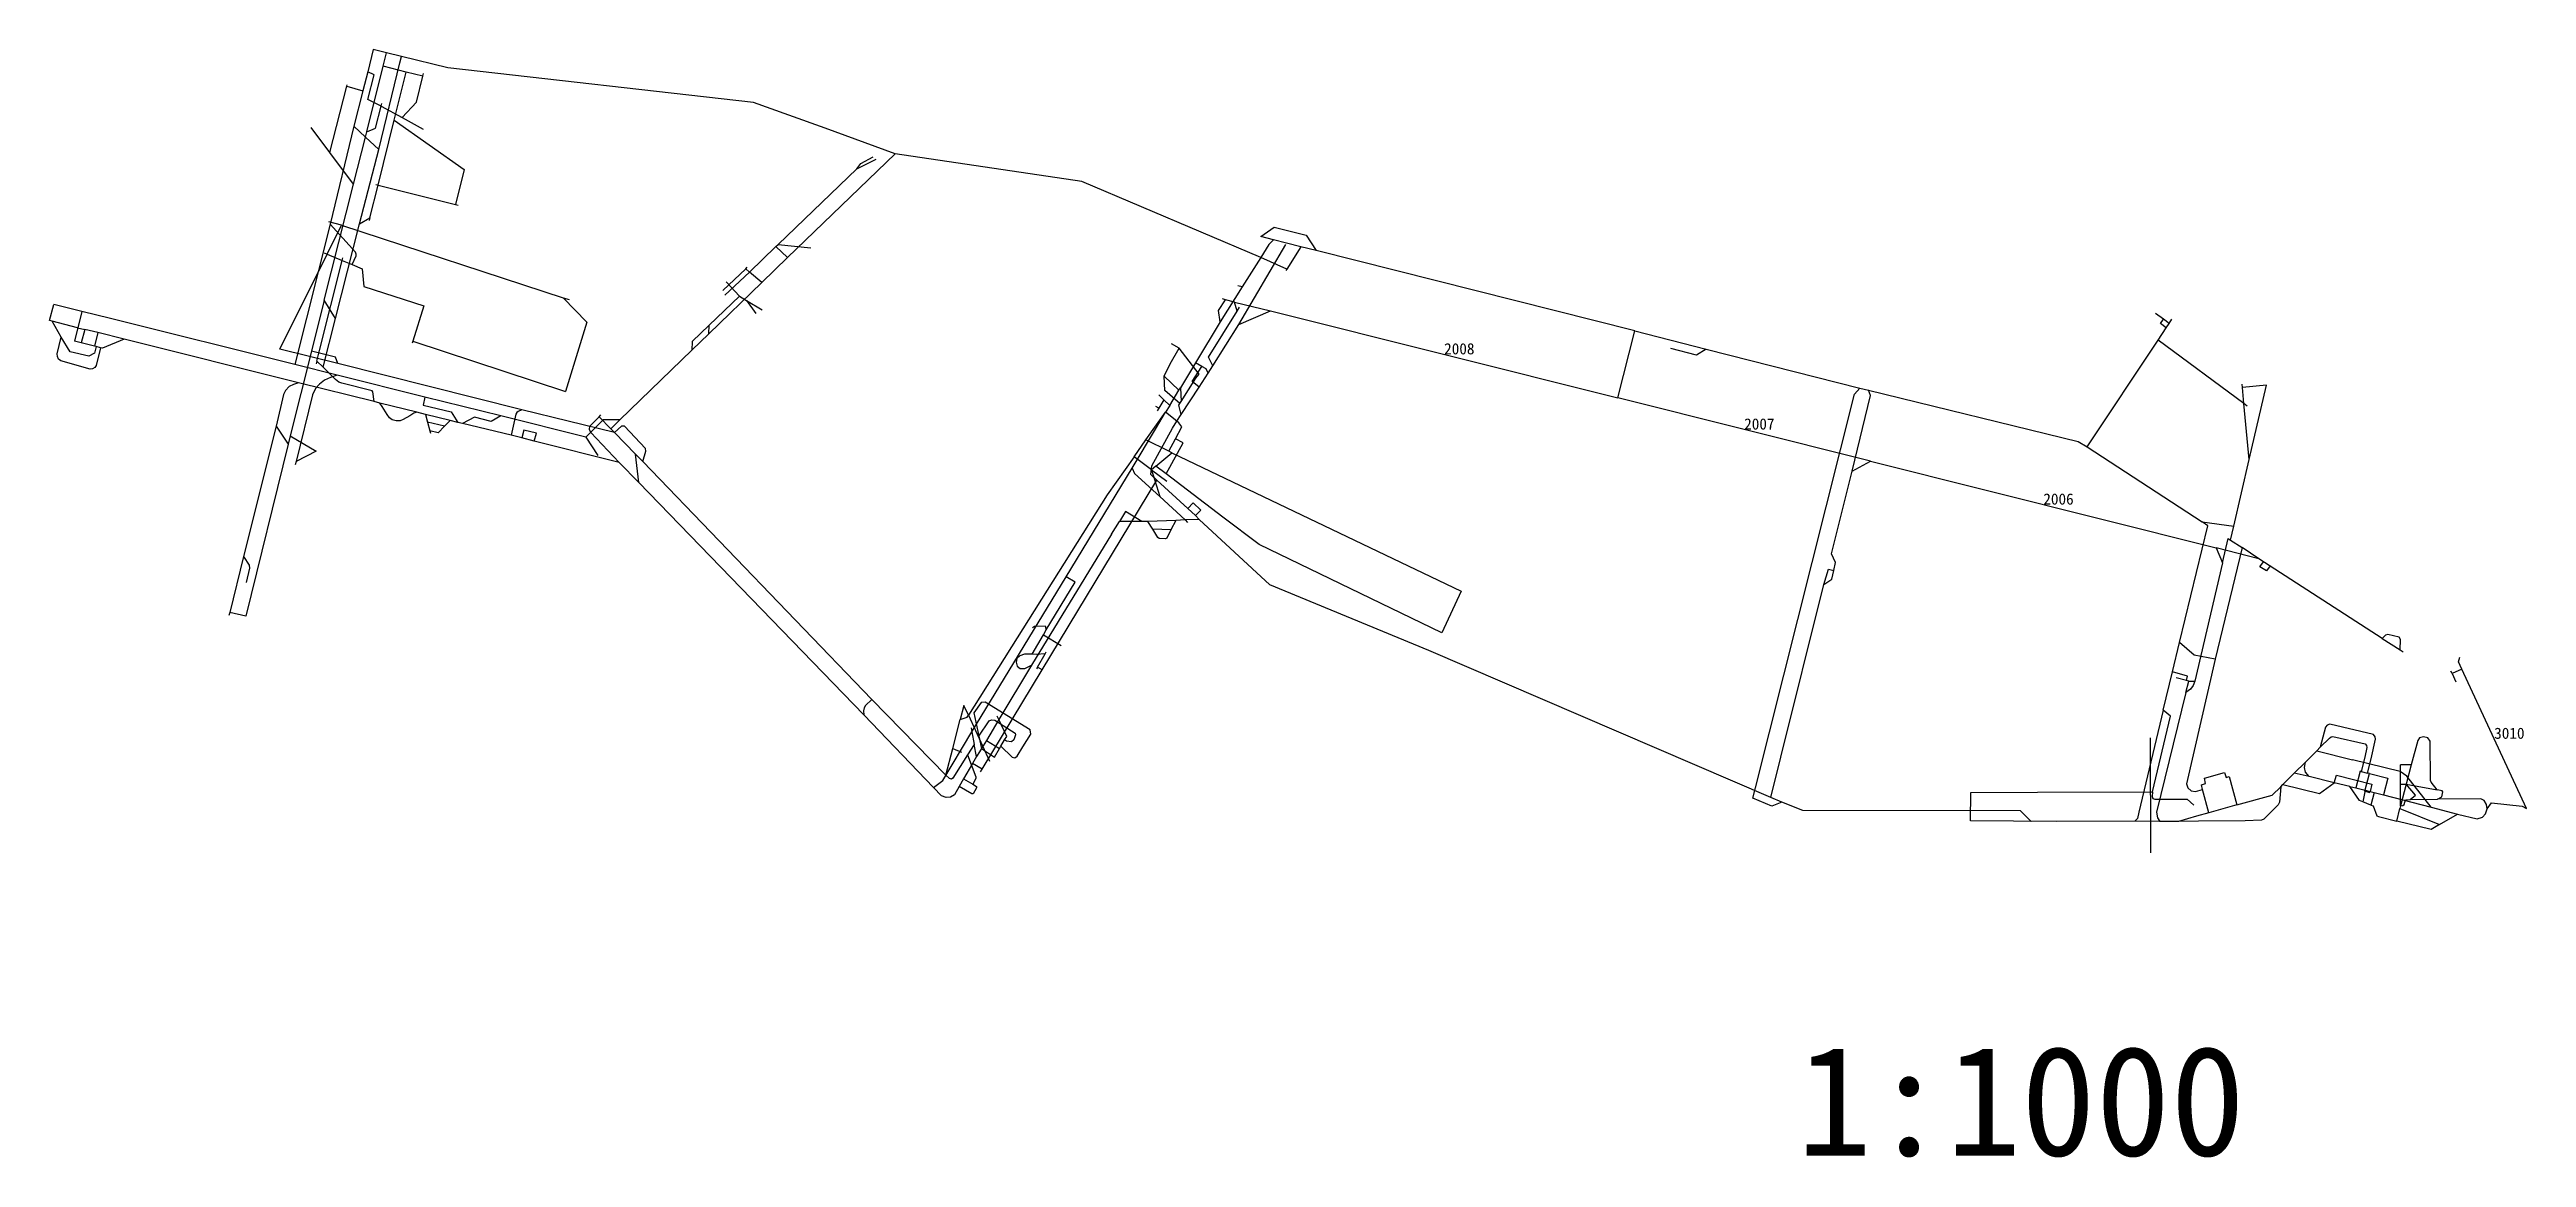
# Model space of a CAD drawing. Header units: millimetres. Extents: x -4160 to 281, y -654 to 1333.
import ezdxf

# ---------------------------------------------------------------- set-up
doc = ezdxf.new("R2010")
doc.units = ezdxf.units.MM
doc.layers.add('BL', color=7, linetype='Continuous')
doc.layers.add('HD', color=7, linetype='Continuous', true_color=0xffffff)
doc.styles.get("Standard").update_dxf_attribs({"font": 'SimSun.ttf'})

msp = doc.modelspace()

# ---------------------------------------------------------------- linework, layer by layer
at = {"layer": 'HD'}
for p, q in [((-3579.4, 1333, -430), (-3589.4, 1293.2, -430)), ((-3555.8, 1327.1, -430), (-3579.4, 1333, -430)), ((-3589.4, 1293.2, -430), (-3598.3, 1258.9, -430)), ((-3591.2, 1185.3, -430), (-3561.7, 1303.1, -430)), ((-3577.9, 1287.6, -430), (-3589.4, 1293.2, -430)), ((-3569.7, 1153.5, -430), (-3532.1, 1308.9, -430)), ((-3561.7, 1303.1, -430), (-3555.8, 1327.1, -430)), ((-3520.5, 1292.6, -445), (-3561.7, 1303.1, -430)), ((-3529.1, 1320.6, -430), (-3555.8, 1327.1, -430)), ((-3541.9, 1206.4, -459.5), (-3520.5, 1292.6, -445)), ((-3532.1, 1308.9, -430), (-3529.1, 1320.6, -430)), ((-3445.6, 1300.2, -430), (-3529.1, 1320.6, -430)), ((-3490.5, 1285.4, -446.5), (-3520.5, 1292.6, -445)), ((-3490.5, 1285.4, -446.5), (-3489.3, 1290.2, -446.5)), ((-2898, 1237.8, -428), (-3445.6, 1300.2, -430)), ((-3657.3, 1148.5, -451), (-3626.9, 1267.2, -442)), ((-3626.9, 1267.2, -442), (-3626.2, 1269.8, -442)), ((-3626.9, 1267.2, -442), (-3598.3, 1258.9, -430)), ((-3598.3, 1258.9, -430), (-3614.1, 1195.3, -430)), ((-3589.2, 1243, -420), (-3577.9, 1287.6, -430)), ((-3501.9, 1238.4, -437), (-3490.5, 1285.4, -446.5)), ((-3565.2, 1231.2, -420), (-3589.2, 1243, -420)), ((-3575.7, 1192, -428), (-3565.2, 1231.2, -420)), ((-3570.9, 1089.4, -462), (-3541.9, 1206.4, -459.5)), ((-3565.2, 1231.2, -420), (-3563.8, 1236.2, -420)), ((-3565.2, 1231.2, -420), (-3527.9, 1211.3, -432.5)), ((-3541.9, 1206.4, -459.5), (-3416.6, 1118, -467)), ((-3527.9, 1211.3, -432.5), (-3501.9, 1238.4, -437)), ((-3527.9, 1211.3, -432.5), (-3489.9, 1189.8, -432.5)), ((-2834.6, 1215, -428), (-2898, 1237.8, -428)), ((-2769, 1191.6, -432), (-2834.6, 1215, -428)), ((-3657.3, 1148.5, -451), (-3690.5, 1193.2, -444.5)), ((-3614.1, 1195.3, -430), (-3656.9, 1019.9, -466)), ((-3615, 1091.5, -452), (-3593.6, 1175.8, -430)), ((-3593.6, 1175.8, -430), (-3614.1, 1195.3, -430)), ((-3593.6, 1175.8, -430), (-3591.2, 1185.3, -430)), ((-3569.7, 1153.5, -430), (-3593.6, 1175.8, -430)), ((-3591.2, 1185.3, -430), (-3575.7, 1192, -428)), ((-2644, 1146, -460), (-2769, 1191.6, -432)), ((-3615, 1091.5, -452), (-3657.3, 1148.5, -451)), ((-3604, 1020.3, -458), (-3569.7, 1153.5, -430)), ((-3416.6, 1118, -467), (-3432, 1055, -463)), ((-2853.3, 983.5, -460), (-2712.7, 1118.9, -408)), ((-2644, 1146, -460), (-2836.9, 959.8, -460)), ((-2712.7, 1118.9, -408), (-2677.6, 1136, -408)), ((-2712.7, 1118.9, -408), (-2705.4, 1128.5, -408)), ((-2705.4, 1128.5, -408), (-2683, 1140.4, -408)), ((-2309.3, 1096.2, -343.5), (-2644, 1146, -460)), ((-3667.4, 883.4, -462), (-3615, 1091.5, -452)), ((-3585.7, 1031, -459), (-3570.9, 1089.4, -462)), ((-3570.9, 1089.4, -462), (-3575.1, 1090.4, -462)), ((-3570.9, 1089.4, -462), (-3432, 1055, -463)), ((-1988.4, 960.1, -282), (-2309.3, 1096.2, -343.5)), ((-3636.5, 1017.7, -501), (-3659.1, 1023.6, -501)), ((-3604, 1020.3, -458), (-3585.7, 1031, -459)), ((-3585.7, 1031, -459), (-3586.9, 1026, -459)), ((-3432, 1055, -463), (-3427.4, 1053.8, -463)), ((-3656.9, 1019.9, -466), (-3719.8, 767.9, -483)), ((-3662.3, 966.1, -495), (-3636.5, 1017.7, -501)), ((-3611.1, 969.2, -495), (-3656.9, 1019.9, -466)), ((-3647.1, 850.4, -460), (-3604, 1020.3, -458)), ((-3636.5, 1017.7, -501), (-3238.7, 887.7, -503)), ((-2857.9, 979.4, -460), (-2905, 933.7, -460)), ((-2857.9, 979.4, -460), (-2853.3, 983.5, -460)), ((-2836.9, 959.8, -460), (-2857.9, 979.4, -460)), ((-2853.3, 983.5, -460), (-2795, 977, -437)), ((-2027.6, 839.7, -313), (-1943.4, 983.2, -285)), ((-1988.4, 997.4, -285), (-1964.5, 1014.1, -285)), ((-1965.3, 991.4, -285), (-1988.4, 997.4, -285)), ((-1974.1, 983, -285), (-1988.4, 960.1, -282)), ((-1965.3, 991.4, -285), (-1974.1, 983, -285)), ((-1942.2, 985.5, -285), (-1965.3, 991.4, -285)), ((-1964.5, 1014.1, -285), (-1907.2, 1000.2, -285)), ((-1916.8, 979.2, -285), (-1942.2, 985.5, -285)), ((-1916.8, 979.2, -285), (-1941.9, 939.2, -275)), ((-1889.2, 972.3, -282), (-1916.8, 979.2, -285)), ((-1907.2, 1000.2, -285), (-1889.2, 972.3, -282)), ((-3746.7, 795.2, -489.5), (-3662.3, 966.1, -495)), ((-3676.1, 792.8, -460), (-3635.5, 954.7, -495)), ((-3667.6, 968.3, -495), (-3662.3, 966.1, -495)), ((-3662.3, 966.1, -495), (-3635.5, 954.7, -495)), ((-3635.5, 954.7, -495), (-3634.3, 959.6, -495)), ((-3635.5, 954.7, -495), (-3617.3, 947.1, -495)), ((-3617.3, 947.1, -495), (-3610.4, 962.7, -495)), ((-3617.3, 947.1, -495), (-3599.1, 939.3, -494.5)), ((-3610.1, 965.9, -495), (-3611.1, 969.2, -495)), ((-3610.4, 962.7, -495), (-3610.1, 965.9, -495)), ((-3599.1, 939.3, -494.5), (-3596.3, 908.1, -493)), ((-2911.8, 939.5, -460), (-2952.9, 900.9, -460)), ((-2905, 933.7, -460), (-2949.2, 892.3, -460)), ((-2911.8, 939.5, -460), (-2909, 942.5, -460)), ((-2905, 933.7, -460), (-2911.8, 939.5, -460)), ((-2882.8, 914.8, -460), (-2905, 933.7, -460)), ((-2836.9, 959.8, -460), (-2882.8, 914.8, -460)), ((-1988.4, 960.1, -282), (-2021.4, 907, -289)), ((-1941.9, 939.2, -275), (-1988.4, 960.1, -282)), ((-1941.9, 939.2, -275), (-1943.7, 936.4, -275)), ((-1317.6, 828.2, -255), (-1889.2, 972.3, -282)), ((-3596.3, 908.1, -493), (-3489, 873.4, -502)), ((-2882.8, 914.8, -460), (-2977.8, 822.7, -460)), ((-2977, 838.3, -453.6), (-2922.8, 890.4, -440)), ((-2922.8, 890.4, -440), (-2946.6, 916.3, -440)), ((-2922.8, 890.4, -440), (-2910.2, 882.8, -446.9)), ((-2021.4, 907, -289), (-2060.9, 844.3, -298)), ((-2021.4, 907, -289), (-2029.2, 908.9, -289)), ((-4159.8, 846.8, -554), (-4152.2, 875.7, -547)), ((-4155.4, 845.5, -554), (-4159.8, 846.8, -554)), ((-4138.7, 817, -554), (-4155.4, 845.5, -554)), ((-4109.4, 834, -547), (-4155.4, 845.5, -554)), ((-4102.2, 863, -547), (-4152.2, 875.7, -547)), ((-4102.2, 863, -547), (-4115.2, 810, -553)), ((-4050.5, 850.3, -547), (-4102.2, 863, -547)), ((-3719.8, 767.9, -483), (-4050.5, 850.3, -547)), ((-3667.4, 883.4, -462), (-3690.2, 791.7, -465)), ((-3669, 762.9, -460), (-3647.1, 850.4, -460)), ((-3647.1, 850.4, -460), (-3667.4, 883.4, -462)), ((-3489, 873.4, -502), (-3508.6, 810, -492)), ((-3238.7, 887.7, -503), (-3196.6, 843.8, -498)), ((-3238.7, 887.7, -503), (-3228.2, 884.4, -503)), ((-3196.6, 843.8, -498), (-3235.1, 719.8, -495)), ((-2910.2, 882.8, -446.9), (-2893.3, 859.5, -460)), ((-2910.2, 882.8, -446.9), (-2882.5, 866.3, -460)), ((-2060.9, 844.3, -298), (-2105.4, 771.2, -314)), ((-2082, 781.1, -314), (-2030.9, 863.5, -313)), ((-2064.2, 864.8, -308), (-2051.4, 884.1, -313)), ((-2060.9, 844.3, -298), (-2064.2, 864.8, -308)), ((-2051.4, 884.1, -313), (-2057.1, 885.5, -313)), ((-2035.2, 880, -313), (-2051.4, 884.1, -313)), ((-2035.2, 880, -313), (-1970.9, 864.3, -313)), ((-2030.9, 863.5, -313), (-2035.2, 880, -313)), ((-2030.9, 863.5, -313), (-2026.4, 871.1, -313)), ((-2027.6, 839.7, -313), (-1970.9, 864.3, -313)), ((-1970.9, 864.3, -313), (-1348.3, 708.1, -265)), ((-370.2, 849.2, -270), (-384.5, 859.6, -270)), ((-375.1, 841.4, -270), (-370.2, 849.2, -270)), ((-359.6, 841.8, -270), (-370.2, 849.2, -270)), ((-359.6, 841.8, -270), (-354.8, 849.1, -270)), ((-4146.1, 786.9, -558), (-4138.7, 817, -554)), ((-4122.6, 790.7, -558.5), (-4138.7, 817, -554)), ((-4103, 806.8, -553), (-4115.2, 810, -553)), ((-4109.4, 834, -547), (-4096.8, 830.8, -547)), ((-4096.8, 830.8, -547), (-4103, 806.8, -553)), ((-4079.2, 800.8, -553), (-4103, 806.8, -553)), ((-4073.3, 825.1, -547), (-4096.8, 830.8, -547)), ((-4073.3, 825.1, -547), (-4079.2, 800.8, -553)), ((-4076.3, 800, -553), (-4079.2, 800.8, -553)), ((-4076.3, 800, -553), (-4079.1, 788.6, -556)), ((-4068.3, 798, -553), (-4076.3, 800, -553)), ((-4026, 813.5, -547), (-4073.3, 825.1, -547)), ((-4026, 813.5, -547), (-4064.6, 797.3, -553)), ((-3713.5, 734.9, -462), (-4026, 813.5, -547)), ((-3508.6, 810, -492), (-3509.7, 806.4, -492)), ((-3508.6, 810, -492), (-3235.1, 719.8, -495)), ((-2977.8, 822.7, -460), (-3008.3, 793.4, -460)), ((-3007.8, 809.5, -460), (-3008.3, 793.4, -460)), ((-2977, 838.3, -453.6), (-3007.8, 809.5, -460)), ((-2977.8, 822.7, -460), (-2977, 838.3, -453.6)), ((-2134.4, 797.2, -314), (-2148.1, 804.9, -314)), ((-2074.3, 765.7, -313), (-2027.6, 839.7, -313)), ((-1348.3, 708.1, -265), (-1317.6, 828.2, -255)), ((-1317.6, 828.2, -255), (-1189.6, 795.2, -255)), ((-507, 620.1, -270), (-379.3, 811.6, -270)), ((-379.3, 811.6, -270), (-364.9, 833.8, -270)), ((-225.7, 697.8, -325), (-379.3, 811.6, -270)), ((-364.9, 833.8, -270), (-375.1, 841.4, -270)), ((-364.9, 833.8, -270), (-359.6, 841.8, -270)), ((-4145.8, 782.1, -558), (-4146.1, 786.9, -558)), ((-4143.5, 777.8, -558), (-4145.8, 782.1, -558)), ((-4139.7, 774.3, -558), (-4143.5, 777.8, -558)), ((-4087, 759.4, -558), (-4139.7, 774.3, -558)), ((-4089.6, 783.2, -558.5), (-4122.6, 790.7, -558.5)), ((-4079.1, 788.6, -556), (-4089.6, 783.2, -558.5)), ((-4082.7, 760.3, -558), (-4087, 759.4, -558)), ((-4078.9, 762.8, -558), (-4082.7, 760.3, -558)), ((-4076.4, 766.4, -558), (-4078.9, 762.8, -558)), ((-4068.3, 798, -553), (-4076.4, 766.4, -558)), ((-4064.6, 797.3, -553), (-4068.3, 798, -553)), ((-3642.7, 769.5, -467), (-3746.7, 795.2, -489.5)), ((-3690.2, 791.7, -465), (-3728.5, 639.8, -484)), ((-3643.9, 748.7, -465), (-3719.8, 767.9, -483)), ((-3647.2, 781, -465), (-3690.2, 791.7, -465)), ((-3680.6, 774.2, -460), (-3681.8, 769.2, -460)), ((-3680.6, 774.2, -460), (-3676.1, 792.8, -460)), ((-3669, 762.9, -460), (-3680.6, 774.2, -460)), ((-3647.4, 741.1, -462), (-3669, 762.9, -460)), ((-3642.7, 769.5, -467), (-3647.2, 781, -465)), ((-3313, 686.8, -455), (-3642.7, 769.5, -467)), ((-3008.3, 793.4, -460), (-3137.2, 669, -454)), ((-2161.5, 746.8, -314), (-2150.7, 769.3, -314)), ((-2150.7, 769.3, -314), (-2134.4, 797.2, -314)), ((-2098.8, 750.4, -314), (-2134.4, 797.2, -314)), ((-2105.4, 771.2, -314), (-2132.2, 726.1, -325)), ((-2111.6, 737.2, -314), (-2093.8, 764.4, -314)), ((-2093.8, 764.4, -314), (-2105.4, 771.2, -314)), ((-2086.3, 760, -314), (-2093.8, 764.4, -314)), ((-2082.9, 752.3, -313), (-2086.3, 760, -314)), ((-2082.9, 752.3, -313), (-2074.3, 765.7, -313)), ((-2074.3, 765.7, -313), (-2082, 781.1, -314)), ((-1207.3, 784.9, -255), (-1253.1, 796.5, -255)), ((-1189.6, 795.2, -255), (-1207.3, 784.9, -255)), ((-1189.6, 795.2, -255), (-914.6, 725.8, -260)), ((-3740.2, 714.2, -462), (-3753.7, 657.3, -484)), ((-3736.8, 721.6, -462), (-3740.2, 714.2, -462)), ((-3730.3, 728.5, -462), (-3736.8, 721.6, -462)), ((-3722.7, 732.3, -462), (-3730.3, 728.5, -462)), ((-3713.5, 734.9, -462), (-3722.7, 732.3, -462)), ((-3688.2, 713.4, -467), (-3717.8, 593.8, -467)), ((-3577.7, 701.4, -460), (-3713.5, 734.9, -462)), ((-3682.8, 724.8, -466.5), (-3688.2, 713.4, -467)), ((-3675.8, 732.8, -466), (-3682.8, 724.8, -466.5)), ((-3666.6, 739.8, -466), (-3675.8, 732.8, -466)), ((-3656, 744.7, -465.5), (-3666.6, 739.8, -466)), ((-3643.9, 748.7, -465), (-3656, 744.7, -465.5)), ((-3641.4, 736.5, -462), (-3647.4, 741.1, -462)), ((-3486.7, 709.5, -462), (-3643.9, 748.7, -465)), ((-3635.9, 734.4, -462), (-3641.4, 736.5, -462)), ((-3581.4, 720.5, -462), (-3635.9, 734.4, -462)), ((-3580.5, 719.2, -462), (-3581.4, 720.5, -462)), ((-3577.7, 701.4, -460), (-3580.5, 719.2, -462)), ((-2162.1, 704.6, -332), (-2171.2, 713.3, -332)), ((-2160.2, 721.6, -314), (-2161.5, 746.8, -314)), ((-2135, 721.7, -326), (-2161.5, 746.8, -314)), ((-2133.5, 698.2, -314), (-2160.2, 721.6, -314)), ((-2151.4, 694.5, -332), (-2135, 721.7, -326)), ((-2135, 721.7, -326), (-2132.2, 726.1, -325)), ((-2132.2, 726.1, -325), (-2131.2, 701.8, -314)), ((-2131.2, 701.8, -314), (-2104.9, 743.4, -314)), ((-2131, 678.4, -313), (-2099, 727.4, -313)), ((-2099, 727.4, -313), (-2111.6, 737.2, -314)), ((-2104.9, 743.4, -314), (-2098.8, 750.4, -314)), ((-2099, 727.4, -313), (-2082.9, 752.3, -313)), ((-1101.5, 8.9, -315), (-923.9, 714.7, -260)), ((-927.9, 576.5, -255), (-895.3, 712.5, -260)), ((-923.9, 714.7, -260), (-914.6, 725.8, -260)), ((-914.6, 725.8, -260), (-898.6, 722, -260)), ((-898.6, 722, -260), (-523.1, 629.8, -270)), ((-895.3, 712.5, -260), (-898.6, 722, -260)), ((-228.3, 726.8, -335), (-228.9, 732.8, -335)), ((-185.5, 730.8, -335), (-228.3, 726.8, -335)), ((-225.7, 697.8, -325), (-228.3, 726.8, -335)), ((-216.5, 597.7, -300), (-185.5, 730.8, -335)), ((-3567.6, 698.4, -460), (-3577.7, 701.4, -460)), ((-3501.6, 682.4, -460), (-3567.6, 698.4, -460)), ((-3563.6, 692.8, -460), (-3567.6, 698.4, -460)), ((-3554.5, 678, -460), (-3563.6, 692.8, -460)), ((-3550.6, 672.2, -460), (-3554.5, 678, -460)), ((-3545.7, 668.8, -460), (-3550.6, 672.2, -460)), ((-3538.3, 667.1, -460), (-3545.7, 668.8, -460)), ((-3531.5, 667.1, -460), (-3538.3, 667.1, -460)), ((-3525.7, 669.3, -460), (-3531.5, 667.1, -460)), ((-3513.9, 676.2, -460), (-3525.7, 669.3, -460)), ((-3507, 680.4, -460), (-3513.9, 676.2, -460)), ((-3501.6, 682.4, -460), (-3507, 680.4, -460)), ((-3485.8, 678.5, -460), (-3501.6, 682.4, -460)), ((-3486.7, 709.5, -462), (-3490.1, 695.1, -462)), ((-3490.1, 695.1, -462), (-3439.8, 683, -462)), ((-3350.9, 675.9, -460), (-3486.7, 709.5, -462)), ((-3441.5, 667.4, -460), (-3485.8, 678.5, -460)), ((-3485.8, 678.5, -460), (-3482, 664.4, -460)), ((-3441.5, 667.4, -460), (-3451.5, 657.1, -460)), ((-3428.1, 664, -460), (-3441.5, 667.4, -460)), ((-3439.8, 683, -462), (-3428.1, 664, -460)), ((-3398, 673.7, -460), (-3419.5, 661.9, -460)), ((-3367.9, 665.9, -460), (-3398, 673.7, -460)), ((-3350.9, 675.9, -460), (-3367.9, 665.9, -460)), ((-3198.1, 637.8, -453.5), (-3350.9, 675.9, -460)), ((-3323.7, 678.9, -459), (-3332.5, 641.1, -460)), ((-3322, 681.8, -458), (-3323.7, 678.9, -459)), ((-3319.5, 683.8, -457), (-3322, 681.8, -458)), ((-3313, 686.8, -455), (-3319.5, 683.8, -457)), ((-3146.8, 645.9, -462), (-3313, 686.8, -455)), ((-3167.5, 668.5, -453.5), (-3198.1, 637.8, -453.5)), ((-3191.1, 657.2, -462), (-3174.5, 674.4, -462)), ((-3174.5, 674.4, -462), (-3171.2, 677.6, -462)), ((-3174.5, 674.4, -462), (-3153.8, 652.7, -462)), ((-3137.2, 669, -454), (-3167.5, 668.5, -453.5)), ((-3137.2, 669, -454), (-3153.8, 652.7, -462)), ((-2194.4, 632.9, -329), (-2159.1, 682.4, -315)), ((-2177, 651.7, -336), (-2159.1, 682.4, -332)), ((-2171.3, 689.7, -332), (-2176.5, 692.7, -332)), ((-2171.3, 689.7, -332), (-2174.1, 684.8, -332)), ((-2162.1, 704.6, -332), (-2171.3, 689.7, -332)), ((-2151.4, 694.5, -332), (-2162.1, 704.6, -332)), ((-2151.4, 694.5, -332), (-2159.1, 682.4, -332)), ((-2138.7, 666.2, -313), (-2159.1, 682.4, -315)), ((-2159.1, 682.4, -315), (-2159.1, 682.4, -332)), ((-2146.8, 653.9, -313), (-2138.7, 666.2, -313)), ((-2138.7, 666.2, -313), (-2131, 678.4, -313)), ((-2135.4, 663.4, -313), (-2138.7, 666.2, -313)), ((-2135.3, 695.3, -314), (-2133.5, 698.2, -314)), ((-2131, 678.4, -313), (-2135.3, 695.3, -314)), ((-2133.5, 698.2, -314), (-2131.2, 701.8, -314)), ((-895.1, 594.5, -265), (-1348.3, 708.1, -265)), ((-216.5, 597.7, -300), (-225.7, 697.8, -325)), ((-220.2, 693.5, -325), (-225.7, 697.8, -325)), ((-3753.7, 657.3, -484), (-3811.8, 423.8, -483)), ((-3732.2, 625, -484), (-3807.8, 316.3, -483)), ((-3753.7, 657.3, -484), (-3732.2, 625, -484)), ((-3728.5, 639.8, -484), (-3732.2, 625, -484)), ((-3728.5, 639.8, -484), (-3681.7, 612.4, -479.5)), ((-3482, 664.4, -460), (-3477.8, 649, -460)), ((-3451.5, 657.1, -460), (-3482, 664.4, -460)), ((-3463, 645.3, -460), (-3477.8, 649, -460)), ((-3477.8, 649, -460), (-3476.9, 645, -460)), ((-3451.5, 657.1, -460), (-3463, 645.3, -460)), ((-3419.5, 661.9, -460), (-3428.1, 664, -460)), ((-3332.5, 641.1, -460), (-3419.5, 661.9, -460)), ((-3312.9, 636.2, -460), (-3332.5, 641.1, -460)), ((-3309.3, 650.4, -460), (-3312.9, 636.2, -460)), ((-3290.9, 630.5, -460), (-3312.9, 636.2, -460)), ((-3287.1, 644.8, -460), (-3309.3, 650.4, -460)), ((-3290.9, 630.5, -460), (-3287.1, 644.8, -460)), ((-3138.6, 592.1, -462), (-3290.9, 630.5, -460)), ((-3198.1, 637.8, -453.5), (-3176.9, 604.6, -462)), ((-3191.6, 651.1, -462), (-3191.1, 657.2, -462)), ((-3189.4, 646, -462), (-3191.6, 651.1, -462)), ((-3138.6, 592.1, -462), (-3189.4, 646, -462)), ((-3153.8, 652.7, -462), (-3146.8, 645.9, -462)), ((-3134.4, 657.4, -462), (-3146.8, 645.9, -462)), ((-3109.4, 607, -462), (-3146.8, 645.9, -462)), ((-3129.2, 657.3, -462), (-3134.4, 657.4, -462)), ((-3091.3, 617.1, -462), (-3129.2, 657.3, -462)), ((-2219, 581.9, -350), (-2177, 651.7, -336)), ((-2215.1, 602.4, -335), (-2194.4, 632.9, -329)), ((-2153.2, 612.8, -330), (-2194.4, 632.9, -329)), ((-2183.9, 586.3, -313), (-2146.8, 653.9, -313)), ((-2158, 571.6, -338), (-2127.5, 627.3, -317)), ((-2153.2, 612.8, -330), (-2141.2, 634.8, -317)), ((-2141.2, 634.8, -317), (-2130.1, 656, -313)), ((-2127.5, 627.3, -317), (-2141.2, 634.8, -317)), ((-2130.1, 656, -313), (-2135.4, 663.4, -313)), ((-523.1, 629.8, -270), (-507, 620.1, -270)), ((-3717.8, 593.8, -467), (-3719.3, 588, -467)), ((-3681.7, 612.4, -479.5), (-3717.8, 593.8, -467)), ((-3103.6, 556.5, -462), (-3138.6, 592.1, -462)), ((-3096.1, 594, -462), (-3109.4, 607, -462)), ((-3103.6, 556.5, -462), (-3109.4, 607, -462)), ((-3096.1, 594, -462), (-3091, 612.3, -462)), ((-2685.7, 167.1, -450), (-3096.1, 594, -462)), ((-3091, 612.3, -462), (-3091.3, 617.1, -462)), ((-2337.3, 387.4, -406), (-2219, 581.9, -350)), ((-2215.1, 602.4, -335), (-2263.7, 534.5, -351)), ((-2219, 581.9, -350), (-2215, 572.3, -347)), ((-2184.3, 579.2, -330), (-2215.1, 602.4, -335)), ((-2185.7, 570.7, -313), (-2183.9, 586.3, -313)), ((-2176.2, 585.6, -330), (-2184.3, 579.2, -330)), ((-2184.3, 579.2, -330), (-2169.5, 531.3, -330)), ((-2184.3, 579.2, -330), (-2156.6, 558.8, -330)), ((-2176.2, 585.6, -330), (-2147.5, 609.8, -330)), ((-2158, 571.6, -338), (-2176.2, 585.6, -330)), ((-2147.5, 609.8, -330), (-2153.2, 612.8, -330)), ((-2147.5, 609.8, -330), (-1629, 361.2, -292)), ((-927.9, 576.5, -255), (-895.1, 594.5, -265)), ((-895.1, 594.5, -265), (-275.8, 438.9, -260)), ((-507, 620.1, -270), (-300.4, 485.6, -270)), ((-243.9, 478.3, -270), (-216.5, 597.7, -300)), ((-2700.2, 139.7, -462), (-3103.6, 556.5, -462)), ((-2263.7, 534.5, -351), (-2512.4, 139.1, -417)), ((-2380.3, 220.3, -409), (-2174.5, 560.4, -313)), ((-2215, 572.3, -347), (-2169.5, 531.3, -330)), ((-2174.5, 560.4, -313), (-2185.7, 570.7, -313)), ((-2119.2, 509.6, -313), (-2174.5, 560.4, -313)), ((-2119.8, 542.3, -338), (-2158, 571.6, -338)), ((-2056.3, 494.2, -333), (-2119.8, 542.3, -338)), ((-964.9, 428.1, -255), (-927.9, 576.5, -255)), ((-2230.7, 504.1, -313), (-2241.7, 486.1, -313)), ((-2201.5, 486.5, -313), (-2230.7, 504.1, -313)), ((-2169.5, 531.3, -330), (-2124, 489.1, -313)), ((-2124, 489.1, -313), (-2140.9, 488.2, -313)), ((-2098.5, 489.8, -313), (-2124, 489.1, -313)), ((-2124, 489.1, -313), (-2119.7, 484.7, -313)), ((-2119.2, 509.6, -313), (-2109.3, 519.6, -313)), ((-2105.3, 496.9, -313), (-2119.2, 509.6, -313)), ((-2109.3, 519.6, -313), (-2096, 506.8, -313)), ((-2096, 506.8, -313), (-2105.3, 496.9, -313)), ((-2098.5, 489.8, -313), (-2105.3, 496.9, -313)), ((-1972.1, 372.7, -315), (-2098.5, 489.8, -313)), ((-1991.5, 445.1, -329), (-2056.3, 494.2, -333)), ((-2256, 463.4, -313), (-2399.6, 228.5, -422)), ((-2256, 463.4, -313), (-2241.7, 486.1, -313)), ((-2201.5, 486.5, -313), (-2241.7, 486.1, -313)), ((-2191.1, 486.5, -313), (-2201.5, 486.5, -313)), ((-2140.9, 488.2, -313), (-2191.1, 486.5, -313)), ((-2182.1, 472.8, -313), (-2191.1, 486.5, -313)), ((-2149.7, 471.2, -313), (-2182.1, 472.8, -313)), ((-2172.9, 457.8, -313), (-2182.1, 472.8, -313)), ((-2170.4, 455.9, -313), (-2172.9, 457.8, -313)), ((-2159.1, 455.2, -313), (-2170.4, 455.9, -313)), ((-2156.9, 456.5, -313), (-2159.1, 455.2, -313)), ((-2149.7, 471.2, -313), (-2156.9, 456.5, -313)), ((-2140.9, 488.2, -313), (-2149.7, 471.2, -313)), ((-1663.6, 286.9, -300), (-1991.5, 445.1, -329)), ((-341.4, 269.1, -285), (-290.4, 478.9, -270)), ((-300.4, 485.6, -270), (-243.9, 478.3, -270)), ((-290.4, 478.9, -270), (-300.4, 485.6, -270)), ((-264.1, 412.2, -274), (-254.1, 455.7, -270)), ((-254.1, 455.7, -270), (-249.7, 452.9, -270)), ((-249.7, 452.9, -270), (-243.9, 478.3, -270)), ((-249.7, 452.9, -270), (-229.2, 439.7, -270)), ((-3811.8, 423.8, -483), (-3836.8, 323.3, -483)), ((-3811.8, 423.8, -483), (-3802.2, 408.1, -483)), ((-3801.4, 402.7, -481.7), (-3807.6, 377, -474.5)), ((-3802.2, 408.1, -483), (-3801.4, 402.7, -481.7)), ((-979, 373.6, -255), (-970.4, 400.9, -255)), ((-970.4, 400.9, -255), (-961.2, 398.7, -255)), ((-957.9, 413.1, -255), (-964.9, 428.1, -255)), ((-961.2, 398.7, -255), (-957.9, 413.1, -255)), ((-264.1, 412.2, -274), (-313.5, 200, -290)), ((-229.2, 439.7, -270), (-277.4, 239.2, -282)), ((-275.8, 438.9, -260), (-264.1, 412.2, -274)), ((-198.8, 419.6, -270), (-275.8, 438.9, -260)), ((-198.8, 419.6, -270), (-229.2, 439.7, -270)), ((22, 276.6, -270), (-198.8, 419.6, -270)), ((-197.1, 405, -270), (-190.6, 414.2, -270)), ((-185.3, 397.6, -270), (-197.1, 405, -270)), ((-178.8, 406.6, -270), (-185.3, 397.6, -270)), ((-2506.5, 109.3, -456.5), (-2337.3, 387.4, -406)), ((-2372.9, 292.1, -411), (-2320.8, 377.6, -406)), ((-2320.8, 377.6, -406), (-2337.3, 387.4, -406)), ((-1687, 255, -315), (-1972.1, 372.7, -315)), ((-1629, 361.2, -292), (-1663.6, 286.9, -300)), ((-1056.1, 63.5, -315), (-979, 373.6, -255)), ((-979, 373.6, -255), (-964.8, 382.9, -255)), ((-964.8, 382.9, -255), (-961.2, 398.7, -255)), ((-3836.8, 323.3, -483), (-3838.2, 318, -483)), ((-3807.8, 316.3, -483), (-3836.8, 323.3, -483)), ((-2398.2, 248.3, -411), (-2377.8, 282.9, -411)), ((-2393.7, 298, -411), (-2397.5, 295.9, -411)), ((-2374.8, 298.8, -411), (-2393.7, 298, -411)), ((-2377.8, 282.9, -411), (-2372.9, 292.1, -411)), ((-2377.8, 282.9, -411), (-2346.2, 264.1, -411)), ((-2373.4, 297.4, -411), (-2374.8, 298.8, -411)), ((-2372.9, 292.1, -411), (-2373.4, 297.4, -411)), ((-353.9, 216.5, -290), (-341.4, 269.1, -285)), ((-314.9, 246.7, -282), (-341.4, 269.1, -285)), ((27.8, 282.6, -270), (22, 276.6, -270)), ((22, 276.6, -270), (54.4, 256, -270)), ((32.1, 283.9, -270), (27.8, 282.6, -270)), ((52.7, 279.2, -270), (32.1, 283.9, -270)), ((55.1, 274.8, -270), (52.7, 279.2, -270)), ((54.4, 256, -270), (55.1, 274.8, -270)), ((-2399.6, 228.5, -422), (-2458.1, 131, -463)), ((-2425.7, 240.7, -415.5), (-2427, 234.3, -417)), ((-2427, 234.3, -417), (-2424.9, 227, -418.5)), ((-2420.5, 245.5, -414), (-2425.7, 240.7, -415.5)), ((-2424.9, 227, -418.5), (-2419.5, 222.7, -420)), ((-2412.2, 248.5, -412.5), (-2420.5, 245.5, -414)), ((-2419.5, 222.7, -420), (-2411.5, 222.8, -421)), ((-2398.2, 248.3, -411), (-2412.2, 248.5, -412.5)), ((-2411.5, 222.8, -421), (-2399.6, 228.5, -422)), ((-2391.3, 248.1, -410), (-2398.2, 248.3, -411)), ((-2374.8, 249.1, -407), (-2391.3, 248.1, -410)), ((-2388.5, 225, -409), (-2390.2, 222.2, -409)), ((-2388.5, 225, -409), (-2374.8, 249.1, -407)), ((-2380.3, 220.3, -409), (-2388.5, 225, -409)), ((-2374.8, 249.1, -407), (-2372.8, 252.6, -407)), ((-1074.2, -8.6, -315), (-1687, 255, -315)), ((-277.4, 239.2, -282), (-329, 16.1, -316)), ((-277.4, 239.2, -282), (-314.9, 246.7, -282)), ((54.4, 256, -270), (59.5, 252.8, -270)), ((159.2, 234.9, -357), (161.4, 243.1, -357)), ((165.1, 221.8, -357), (159.2, 234.9, -357)), ((-2487.9, 42.2, -463), (-2380.3, 220.3, -409)), ((-329.9, 179.5, -290), (-382.7, -35.2, -318)), ((-370.7, 148.1, -290), (-353.9, 216.5, -290)), ((-326.8, 209.1, -290), (-353.9, 216.5, -290)), ((-328.9, 201.2, -290), (-347.5, 205.9, -290)), ((-329.9, 179.5, -290), (-324.7, 200.1, -290)), ((-321.5, 185.7, -290), (-329.9, 179.5, -290)), ((-328.9, 201.2, -290), (-326.8, 209.1, -290)), ((-324.7, 200.1, -290), (-328.9, 201.2, -290)), ((-324.7, 200.1, -290), (-313.5, 200, -290)), ((-316.5, 192, -290), (-321.5, 185.7, -290)), ((-313.5, 200, -290), (-316.5, 192, -290)), ((147.5, 213.6, -356), (145.4, 217.9, -356)), ((165.1, 221.8, -357), (147.5, 213.6, -356)), ((147.5, 213.6, -356), (154.4, 198.5, -356)), ((280.8, -28.6, -316), (165.1, 221.8, -357)), ((-2699.4, 152, -458.7), (-2700.3, 146.8, -460.3)), ((-2700.3, 146.8, -460.3), (-2700.2, 139.7, -462)), ((-2574.8, 9.1, -463), (-2700.2, 139.7, -462)), ((-2697.1, 156.5, -456.7), (-2699.4, 152, -458.7)), ((-2685.7, 167.1, -450), (-2697.1, 156.5, -456.7)), ((-2553, 31.1, -431), (-2685.7, 167.1, -450)), ((-2520.8, 156.2, -417), (-2527.4, 131.1, -417)), ((-2527.4, 131.1, -417), (-2514.6, 135.5, -417)), ((-2512.4, 139.1, -417), (-2520.8, 156.2, -417)), ((-2514.6, 135.5, -417), (-2512.4, 139.1, -417)), ((-2512.4, 139.1, -417), (-2474.5, 56.6, -417)), ((-2489.7, 161.8, -466), (-2503, 142.9, -463)), ((-2503, 142.9, -463), (-2493.5, 101.1, -463)), ((-2482.3, 162.4, -467), (-2489.7, 161.8, -466)), ((-2402, 112.7, -467), (-2482.3, 162.4, -467)), ((-2458.1, 131, -463), (-2460.8, 137.2, -463)), ((-370.7, 148.1, -290), (-414.1, -35.1, -318)), ((-389.9, 1.4, -350), (-357.1, 137.3, -290)), ((-357.1, 137.3, -290), (-370.7, 148.1, -290)), ((-2558.4, 21.8, -463), (-2506.5, 109.3, -456.5)), ((-2540.4, 79.1, -425), (-2527.4, 131.1, -417)), ((-2507.7, 116, -456.5), (-2506.5, 109.3, -456.5)), ((-2506.5, 109.3, -456.5), (-2502.2, 86.4, -460)), ((-2493.5, 101.1, -463), (-2475.4, 128.7, -465.3)), ((-2493.5, 101.1, -463), (-2489, 79.1, -463)), ((-2480.3, 93.5, -463), (-2489, 79.1, -463)), ((-2458.1, 131, -463), (-2480.3, 93.5, -463)), ((-2480.3, 93.5, -463), (-2456.8, 79, -463)), ((-2475.4, 128.7, -465.3), (-2470.8, 130.5, -465.8)), ((-2470.8, 130.5, -465.8), (-2465.2, 129.8, -466)), ((-2465.2, 129.8, -466), (-2428.8, 106.8, -466)), ((-2443.8, 101, -463), (-2458.1, 131, -463)), ((-2454.2, 83.4, -463), (-2447.6, 94.5, -463)), ((-2447.6, 94.5, -463), (-2443.8, 101, -463)), ((-2444, 92.6, -463.5), (-2447.6, 94.5, -463)), ((-2435.1, 91.4, -464.7), (-2444, 92.6, -463.5)), ((-2431.1, 94.8, -465.2), (-2435.1, 91.4, -464.7)), ((-2428.3, 104, -465.9), (-2431.1, 94.8, -465.2)), ((-2428.8, 106.8, -466), (-2428.3, 104, -465.9)), ((-2414.7, 82.2, -463), (-2400.6, 105.1, -466)), ((-2400.6, 105.1, -466), (-2402, 112.7, -467)), ((-392.6, -107.8, -260), (-393.3, 98.5, -270)), ((-79.4, 117.5, -324.5), (-89, 81.5, -323.5)), ((-89, 81.5, -323.5), (-72.2, 98, -324.5)), ((-76.6, 121.3, -324.5), (-79.4, 117.5, -324.5)), ((-71.5, 122.9, -324.5), (-76.6, 121.3, -324.5)), ((-72.2, 98, -324.5), (-69.3, 100, -324.5)), ((6.3, 104.1, -324.5), (-71.5, 122.9, -324.5)), ((-69.3, 100, -324.5), (-66.2, 100.5, -324.5)), ((-66.2, 100.5, -324.5), (-8.5, 87.4, -324.5)), ((2.1, 60.9, -323.5), (10.4, 95.8, -324.5)), ((9.6, 100.2, -324.5), (6.3, 104.1, -324.5)), ((10.4, 95.8, -324.5), (9.6, 100.2, -324.5)), ((86, 93.7, -285), (74.3, 49.7, -285)), ((89.3, 98.2, -285), (86, 93.7, -285)), ((96.4, 100.3, -285), (89.3, 98.2, -285)), ((103.7, 98.1, -285), (96.4, 100.3, -285)), ((107.9, 92.2, -285), (103.7, 98.1, -285)), ((108.5, 21.9, -285), (107.9, 92.2, -285)), ((-2553, 31.1, -431), (-2540.4, 79.1, -425)), ((-2540.4, 79.1, -425), (-2524.9, 72.5, -432)), ((-2514.3, 67.8, -451), (-2540.4, 26.2, -431)), ((-2505.4, 52.2, -463), (-2521.5, 24.8, -463)), ((-2502.2, 86.4, -460), (-2514.3, 67.8, -451)), ((-2514.3, 67.8, -451), (-2499, 28.5, -461)), ((-2498, 64.7, -463), (-2505.4, 52.2, -463)), ((-2487.9, 42.2, -463), (-2505.4, 52.2, -463)), ((-2498, 64.7, -463), (-2502.2, 86.4, -460)), ((-2492.8, 73.3, -463), (-2498, 64.7, -463)), ((-2489, 79.1, -463), (-2492.8, 73.3, -463)), ((-2489, 79.1, -463), (-2465.7, 63.9, -463)), ((-2465.7, 63.9, -463), (-2456.8, 79, -463)), ((-2456.8, 79, -463), (-2454.2, 83.4, -463)), ((-2454.2, 83.4, -463), (-2433.9, 63.4, -463)), ((-2433.9, 63.4, -463), (-2429, 62.7, -463)), ((-2429, 62.7, -463), (-2425.3, 65.2, -463)), ((-2425.3, 65.2, -463), (-2414.7, 82.2, -463)), ((-1074.2, -8.6, -315), (-1056.1, 63.5, -315)), ((-135.4, 35.1, -320), (-115.6, 54.6, -320)), ((-117, 45.1, -319), (-115.6, 54.6, -320)), ((-115.2, 36.8, -318), (-117, 45.1, -319)), ((-115.6, 54.6, -320), (-95.3, 74.9, -321)), ((-95.3, 74.9, -321), (-89, 81.5, -323.5)), ((-95.3, 74.9, -321), (-30.9, 58.9, -317)), ((54.3, 38.2, -317), (-30.9, 58.9, -317)), ((-9.2, 63.7, -323.5), (-15.4, 37.9, -317)), ((-5.2, 80.9, -324.5), (-9.2, 63.7, -323.5)), ((-8.5, 87.4, -324.5), (-6.1, 84.4, -324.5)), ((-6.1, 84.4, -324.5), (-5.2, 80.9, -324.5)), ((-4.3, 35.2, -317), (2.1, 60.9, -323.5)), ((54.7, 15.1, -260), (55, 49.7, -260)), ((74.3, 49.7, -260), (55, 49.7, -260)), ((74.3, 49.7, -285), (65.1, 15.1, -285)), ((74.3, 49.7, -285), (74.3, 49.7, -260)), ((-2574.8, 9.1, -463), (-2558.4, 21.8, -463)), ((-2560.7, -5.8, -463), (-2574.8, 9.1, -463)), ((-2546.2, 25.2, -431), (-2553, 31.1, -431)), ((-2542.8, 24.5, -431), (-2546.2, 25.2, -431)), ((-2540.4, 26.2, -431), (-2542.8, 24.5, -431)), ((-2529.1, 11.1, -463), (-2537.7, -4.1, -463)), ((-2521.5, 24.8, -463), (-2529.1, 11.1, -463)), ((-2506.3, -1.9, -463), (-2529.1, 11.1, -463)), ((-2521.5, 24.8, -463), (-2504.6, 15.1, -463)), ((-2499.1, 25.4, -462), (-2504.6, 15.1, -463)), ((-2504.6, 15.1, -463), (-2498.2, 10.8, -463)), ((-2497.8, 8.8, -463), (-2503.8, -1.9, -463)), ((-2499, 28.5, -461), (-2499.1, 25.4, -462)), ((-2498.2, 10.8, -463), (-2497.8, 8.8, -463)), ((-2490.8, 37.3, -463), (-2487.9, 42.2, -463)), ((-1106.3, -9.8, -315), (-1101.5, 8.9, -315)), ((-715.9, -50.5, -455), (-715.3, 0.4, -450)), ((-715.3, 0.4, -450), (-595.8, 0.6, -450)), ((-595.8, 0.6, -450), (-389.9, 1.4, -350)), ((-389.9, 1.4, -350), (-390, -6.9, -350)), ((-329, 16.1, -316), (-326.6, 8.8, -317)), ((-326.6, 8.8, -317), (-320.5, 3.5, -318)), ((-320.5, 3.5, -318), (-312.5, 1.9, -319)), ((-312.5, 1.9, -319), (-300, 5.6, -320)), ((-302, 14.1, -320), (-294.4, 16.4, -320)), ((-300, 5.6, -320), (-302, 14.1, -320)), ((-288.7, -36.3, -320), (-300, 5.6, -320)), ((-296.7, 25.8, -320), (-260.8, 36, -320)), ((-294.4, 16.4, -320), (-296.7, 25.8, -320)), ((-260.8, 36, -320), (-257.6, 27.2, -320)), ((-257.6, 27.2, -320), (-252.3, 28.9, -320)), ((-252.3, 28.9, -320), (-238.3, -22.1, -320)), ((-174.9, -4.3, -320), (-159.6, 10.7, -320)), ((-159.6, 10.7, -320), (-162, -17.2, -320)), ((-159.6, 10.7, -320), (-155.9, 14.5, -320)), ((-135.4, 35.1, -320), (-155.9, 14.5, -320)), ((-155.9, 14.5, -320), (-90.1, -1.3, -320)), ((-108.6, 28.8, -317), (-135.4, 35.1, -320)), ((-108.6, 28.8, -317), (-115.2, 36.8, -318)), ((-63.7, 17.9, -317), (-108.6, 28.8, -317)), ((-90.1, -1.3, -320), (-63.7, 17.9, -317)), ((-63.7, 17.9, -317), (-59.9, 31.1, -320)), ((-36, 11.2, -317), (-63.7, 17.9, -317)), ((-59.9, 31.1, -320), (3.8, 15.5, -320)), ((-18.8, -14.3, -317), (-36, 11.2, -317)), ((-36, 11.2, -317), (-24.9, 8.4, -317)), ((-17.3, 38.3, -317), (-24.9, 8.4, -317)), ((-24.9, 8.4, -317), (-8.1, 4.4, -317)), ((-15.4, 37.9, -317), (-17.3, 38.3, -317)), ((-15.4, 37.9, -317), (-4.3, 35.2, -317)), ((-8.1, 4.4, -317), (-12.8, -16.6, -317)), ((-9.2, 2.4, -310), (-0.8, 34.4, -317)), ((0, 0, -310), (-9.2, 2.4, -310)), ((-8.1, 4.4, -317), (0.4, 2.3, -317)), ((-0.8, 34.4, -317), (-4.3, 35.2, -317)), ((-0.8, 34.4, -317), (32.3, 26.1, -317)), ((0, 0), (0, 0, -310)), ((3.8, 15.5, -320), (0.4, 2.3, -317)), ((0.4, 2.3, -317), (7.6, 0.4, -317)), ((7.6, 0.4, -317), (1.9, -22.3, -317)), ((7.6, 0.4, -317), (24.3, -4, -317)), ((32.3, 26.1, -317), (24.3, -4, -317)), ((66.2, 29.7, -317), (54.3, 38.2, -317)), ((54.8, -23.5, -260), (54.7, 15.1, -260)), ((54.7, 15.1, -260), (65.1, 15.1, -260)), ((65.1, 15.1, -285), (54.8, -23.5, -285)), ((81.7, -4.3, -260), (65.1, 15.1, -260)), ((65.1, 15.1, -260), (65.1, 15.1, -285)), ((65.1, 15.1, -285), (120.7, 5.2, -285)), ((109.7, -26.2, -317), (66.2, 29.7, -317)), ((109.7, 18.8, -285), (108.5, 21.9, -285)), ((120.7, 5.2, -285), (109.7, 18.8, -285)), ((129.5, 3.5, -285), (120.7, 5.2, -285)), ((129.3, -7.4, -285), (131, 1.2, -285)), ((131, 1.2, -285), (129.5, 3.5, -285)), ((-2552.5, -8.7, -463), (-2560.7, -5.8, -463)), ((-2544.3, -8, -463), (-2552.5, -8.7, -463)), ((-2537.7, -4.1, -463), (-2544.3, -8, -463)), ((-2503.8, -1.9, -463), (-2506.3, -1.9, -463)), ((-1071.9, -24.4, -315), (-1106.3, -9.8, -315)), ((-1054.4, -16.9, -315), (-1074.2, -8.6, -315)), ((-1054.4, -16.9, -315), (-1071.9, -24.4, -315)), ((-1016.8, -31.9, -315), (-1054.4, -16.9, -315)), ((-626.5, -32.4, -320), (-1016.8, -31.9, -315)), ((-607, -51.7, -320), (-626.5, -32.4, -320)), ((-414.1, -35.1, -318), (-416.4, -46.1, -319)), ((-390, -6.9, -350), (-388.8, -10.5, -350)), ((-388.8, -10.5, -350), (-385.4, -11.7, -350)), ((-385.4, -11.7, -350), (-327.3, -11.7, -350)), ((-382.7, -35.2, -318), (-380.9, -45, -319)), ((-310.6, -42.3, -320), (-342.9, -51.9, -320)), ((-327.3, -11.7, -350), (-315.5, -22.6, -350)), ((-288.7, -36.3, -320), (-310.6, -42.3, -320)), ((-238.3, -22.1, -320), (-288.7, -36.3, -320)), ((-238.3, -22.1, -320), (-174.9, -4.3, -320)), ((-164.5, -21.7, -320), (-190.2, -47.7, -320)), ((-162, -17.2, -320), (-164.5, -21.7, -320)), ((-12.8, -16.6, -317), (-18.8, -14.3, -317)), ((1.9, -22.3, -317), (-12.8, -16.6, -317)), ((1.9, -22.3, -317), (6.2, -23.9, -317)), ((6.2, -23.9, -317), (12.7, -41.3, -317)), ((12.7, -41.3, -317), (15.3, -43, -317)), ((15.3, -43, -317), (48.3, -51.4, -318)), ((24.3, -4, -317), (109.7, -26.2, -317)), ((48.3, -51.4, -285), (53.7, -28.1, -285)), ((54.8, -23.5, -285), (53.7, -28.1, -285)), ((53.7, -28.1, -285), (124.9, -57.3, -319)), ((54.8, -23.5, -260), (59.3, -22.8, -260)), ((54.8, -23.5, -285), (54.8, -23.5, -260)), ((59.3, -22.8, -260), (61.4, -21.2, -260)), ((61.4, -21.2, -260), (64, -12.8, -260)), ((64, -12.8, -260), (72.2, -12.5, -260)), ((72.2, -12.5, -260), (81.7, -4.3, -260)), ((72.2, -12.5, -260), (121.3, -11.9, -285)), ((109.7, -26.2, -317), (157.3, -38.5, -317)), ((121.3, -11.9, -285), (129.3, -7.4, -285)), ((199.2, -10.8, -317), (121.3, -11.9, -285)), ((124.9, -57.3, -319), (157.3, -38.5, -317)), ((157.3, -38.5, -317), (192.3, -47.2, -317)), ((192.3, -47.2, -317), (201.8, -43.9, -317)), ((205.1, -13.8, -317), (199.2, -10.8, -317)), ((201.8, -43.9, -317), (207.6, -37.8, -317)), ((209.1, -21.4, -317), (205.1, -13.8, -317)), ((207.6, -37.8, -317), (210.3, -29.1, -317)), ((210.3, -29.1, -317), (209.1, -21.4, -317)), ((210.3, -29.1, -317), (218.2, -18.5, -318)), ((218.2, -18.5, -318), (273.2, -24.3, -318)), ((273.2, -24.3, -318), (280.8, -28.6, -316)), ((-561.8, -51.9, -455), (-715.9, -50.5, -455)), ((-421.6, -51.4, -320), (-607, -51.7, -320)), ((-307.2, -51.3, -350), (-561.8, -51.9, -455)), ((-416.4, -46.1, -319), (-421.6, -51.4, -320)), ((-376.3, -51.6, -320), (-421.6, -51.4, -320)), ((-380.9, -45, -319), (-376.3, -51.6, -320)), ((-342.9, -51.9, -320), (-376.3, -51.6, -320)), ((-223.3, -50.7, -320), (-307.2, -51.3, -350)), ((-194.2, -49.4, -320), (-223.3, -50.7, -320)), ((-190.2, -47.7, -320), (-194.2, -49.4, -320)), ((48.3, -51.4, -285), (48.3, -51.4, -318)), ((110, -66.3, -319), (48.3, -51.4, -318)), ((124.9, -57.3, -319), (110, -66.3, -319))]:
    msp.add_line(p, q, dxfattribs=at)

# ---------------------------------------------------------------- texts
at = {"layer": 'BL'}
msp.add_text('1:1000', height=196.76, dxfattribs=at).set_placement((-1026.9, -651.1))
at = {"layer": 'HD', "color": 0}
for s, p in [('2008', (-1659.6, 786.2, -289)), ('2007', (-1121.7, 651.3, -265)), ('2006', (-585.4, 516.7, -262.5)), ('3010', (222.9, 96.6, -336.5))]:
    msp.add_text(s, height=20, dxfattribs=at).set_placement(p)

doc.saveas('drawing.dxf')
